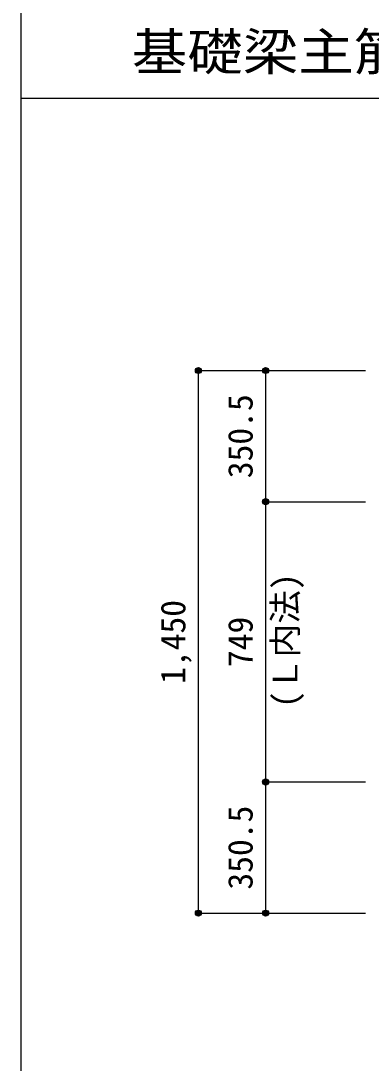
# Model space of a CAD drawing. Units: millimetres at full size, sheet at 1:30. Extents: x -5973 to 5954, y -4195 to 4201.
# Drawn here: x -5973 to -5035, y -2801 to -15 of the extents above; entities that cross this region are included whole.
import ezdxf
from ezdxf.enums import TextEntityAlignment as Align

# ---------------------------------------------------------------- set-up
doc = ezdxf.new("R2010")
doc.units = ezdxf.units.MM
doc.header["$LTSCALE"] = 30
doc.header["$PDMODE"] = 32
doc.header["$PDSIZE"] = 15
for name, color, linetype in [('0-7_文字', 4, 'Continuous'), ('0-D_寸法', 4, 'Continuous'), ('6-7_文字', 7, 'Continuous'), ('F-0_枠', 6, 'Continuous')]:
    doc.layers.add(name, color=color, linetype=linetype)
doc.styles.add('ＭＳ ゴシック', font='')
doc.styles.get('ＭＳ ゴシック').set_extended_font_data('MS Gothic')

msp = doc.modelspace()

# ---------------------------------------------------------------- linework, layer by layer
at = {"layer": '0-D_寸法'}
for p, q in [((-5497.84, -949.89), (-5317.84, -949.89)), ((-5497.84, -949.89), (-5317.84, -949.89)), ((-5497.84, -2399.89), (-5497.84, -949.89)), ((-5317.84, -949.89), (-5050.8, -949.89)), ((-5317.84, -949.89), (-5317.84, -1300.39)), ((-5317.84, -1300.39), (-5050.8, -1300.39)), ((-5317.84, -1300.39), (-5317.84, -2049.39)), ((-5317.84, -2049.39), (-5050.8, -2049.39)), ((-5317.84, -2049.39), (-5317.84, -2399.89)), ((-5497.84, -2399.89), (-5317.84, -2399.89)), ((-5317.84, -2399.89), (-5050.8, -2399.89)), ((-5317.84, -2399.89), (-5050.8, -2399.89))]:
    msp.add_line(p, q, dxfattribs=at)
for centre, radius in [((-5497.84, -949.89), 8), ((-5497.84, -949.89), 7.2), ((-5497.84, -949.89), 6.4), ((-5497.84, -949.89), 5.6), ((-5497.84, -949.89), 4.8), ((-5497.84, -949.89), 4), ((-5497.84, -949.89), 3.2), ((-5317.84, -949.89), 8), ((-5317.84, -949.89), 7.2), ((-5317.84, -949.89), 6.4), ((-5317.84, -949.89), 5.6), ((-5317.84, -949.89), 4.8), ((-5317.84, -949.89), 4), ((-5317.84, -949.89), 3.2), ((-5497.84, -949.89), 2.4), ((-5497.84, -949.89), 1.6), ((-5497.84, -949.89), 0.8), ((-5317.84, -949.89), 2.4), ((-5317.84, -949.89), 1.6), ((-5317.84, -949.89), 0.8), ((-5317.84, -1300.39), 8), ((-5317.84, -1300.39), 7.2), ((-5317.84, -1300.39), 6.4), ((-5317.84, -1300.39), 5.6), ((-5317.84, -1300.39), 4.8), ((-5317.84, -1300.39), 4), ((-5317.84, -1300.39), 3.2), ((-5317.84, -1300.39), 2.4), ((-5317.84, -1300.39), 1.6), ((-5317.84, -1300.39), 0.8), ((-5317.84, -2049.39), 8), ((-5317.84, -2049.39), 7.2), ((-5317.84, -2049.39), 6.4), ((-5317.84, -2049.39), 5.6), ((-5317.84, -2049.39), 4.8), ((-5317.84, -2049.39), 4), ((-5317.84, -2049.39), 3.2), ((-5317.84, -2049.39), 2.4), ((-5317.84, -2049.39), 1.6), ((-5317.84, -2049.39), 0.8), ((-5497.84, -2399.89), 8), ((-5497.84, -2399.89), 7.2), ((-5497.84, -2399.89), 6.4), ((-5497.84, -2399.89), 5.6), ((-5497.84, -2399.89), 4.8), ((-5317.84, -2399.89), 8), ((-5317.84, -2399.89), 7.2), ((-5317.84, -2399.89), 6.4), ((-5317.84, -2399.89), 5.6), ((-5317.84, -2399.89), 4.8), ((-5497.84, -2399.89), 4), ((-5497.84, -2399.89), 3.2), ((-5497.84, -2399.89), 2.4), ((-5497.84, -2399.89), 1.6), ((-5497.84, -2399.89), 0.8), ((-5317.84, -2399.89), 4), ((-5317.84, -2399.89), 3.2), ((-5317.84, -2399.89), 2.4), ((-5317.84, -2399.89), 1.6), ((-5317.84, -2399.89), 0.8)]:
    msp.add_circle(centre, radius, dxfattribs=at)
at = {"layer": '0-D_寸法', "color": 7}
for p in [(-5497.84, -949.89), (-5317.84, -949.89), (-5317.84, -1300.39), (-5317.84, -2049.39), (-5497.84, -2399.89), (-5317.84, -2399.89)]:
    msp.add_point(p, dxfattribs=at)
at = {"layer": 'F-0_枠'}
msp.add_line((-5972.88, 4201.15), (-5972.88, -4195.24), dxfattribs=at)
at = {"layer": 'F-0_枠', "color": 2}
msp.add_line((-5972.88, -222.05), (3723.6, -222.05), dxfattribs=at)

# ---------------------------------------------------------------- texts
at = {"layer": '0-7_文字', "style": 'ＭＳ ゴシック'}
msp.add_text('(Ｌ内法)', height=65.98, rotation=90, dxfattribs=at).set_placement((-5212.78, -1851.49), align=Align.BOTTOM_LEFT)
at = {"layer": '0-D_寸法', "style": 'ＭＳ ゴシック'}
for s, p in [('350.5', (-5332.84, -1237.64)), ('1,450', (-5512.84, -1787.39)), ('749', (-5332.84, -1742.39)), ('350.5', (-5332.84, -2337.14))]:
    msp.add_text(s, height=65.98, rotation=90, dxfattribs=at).set_placement(p, align=Align.BOTTOM_LEFT)
at = {"layer": '6-7_文字', "color": 2, "style": 'ＭＳ ゴシック', "width": 1.1}
msp.add_text('\u3000\u3000基礎梁主筋\u3000７本タイプ', height=98.97, dxfattribs=at).set_placement((-5972.88, -177.05), align=Align.BOTTOM_LEFT)

doc.saveas('drawing.dxf')
